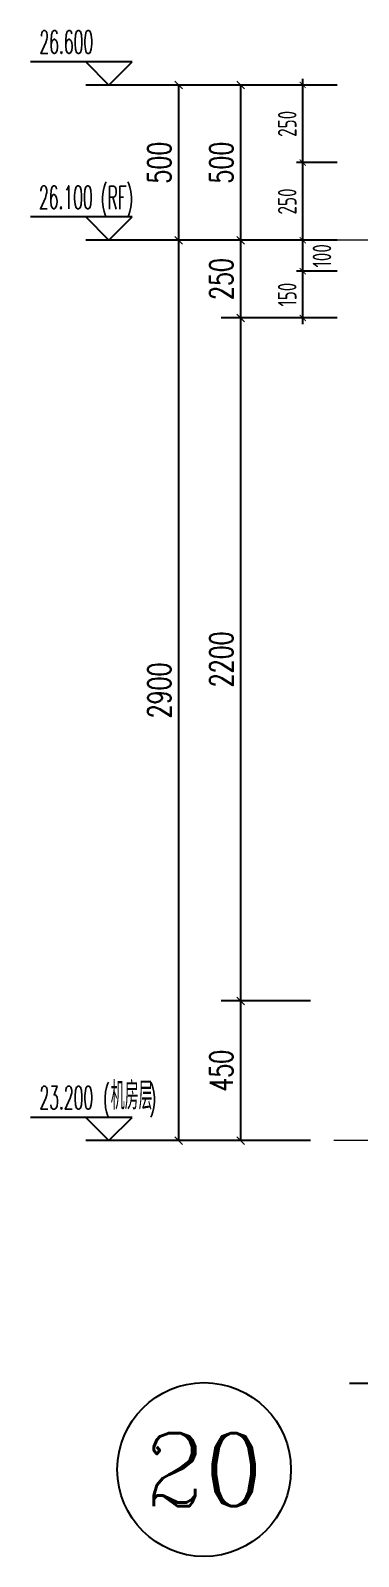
# Model space of a CAD drawing. Extents: x -668857 to 185752, y -270966 to 286822.
# Drawn here: x 159597 to 160655, y 133688 to 138603 of the extents above; entities that cross this region are included whole.
import ezdxf
from ezdxf.enums import TextEntityAlignment as Align

# ---------------------------------------------------------------- set-up
doc = ezdxf.new("R2010")
doc.units = 0
doc.header["$LTSCALE"] = 1000
doc.linetypes.add('DOTE', pattern=[2.42, 2, -0.2, 0.02, -0.2])
doc.layers.get('0').update_dxf_attribs({"linetype": 'CONTINUOUS'})
doc.layers.get('DEFPOINTS').update_dxf_attribs({"linetype": 'CONTINUOUS'})
for name, color, linetype in [('AXIS', 3, 'CONTINUOUS'), ('DIM', 2, 'CONTINUOUS'), ('DIM_ELEV', 3, 'CONTINUOUS'), ('DIM_SYMB', 3, 'CONTINUOUS'), ('PUB_DIM', 3, 'CONTINUOUS'), ('PUB_TEXT', 2, 'CONTINUOUS')]:
    doc.layers.add(name, color=color, linetype=linetype)
doc.layers.add('AXIS_TEXT', color=7, linetype='CONTINUOUS', lineweight=20)
doc.layers.add('DOTE', color=19, linetype='DOTE', lineweight=9)
doc.styles.add('_TCH_AXIS', font='COMPLEX', dxfattribs={"bigfont": 'GBCBIG'})
doc.styles.add('_TCH_DIM', font='SIMPLEX.shx', dxfattribs={"width": 0.7, "bigfont": 'GBCBIG.shx'})
doc.styles.add('_TCH_DIM_T3', font='SIMPLEX', dxfattribs={"width": 0.705882, "bigfont": 'GBCBIG'})
doc.styles.add('TSSD_DIMENSION', font='Tssdeng.shx', dxfattribs={"width": 0.7, "bigfont": 'tssdchn.shx'})
doc.dimstyles.new('_TCH_ARCH&&25', dxfattribs={"dimtxt": 74.375, "dimasz": 25, "dimexe": 62.5, "dimexo": 75, "dimgap": 25, "dimtad": 1, "dimdec": 0, "dimzin": 0, "dimdsep": 46, "dimtxsty": '_TCH_DIM_T3', "dimblk": 'ARCHTICK', "dimcen": 0.09, "dimclrt": 7, "dimazin": 0, "dimtfac": 1, "dimtdec": 0, "dimtix": 1, "dimtmove": 2, "dimatfit": 3, "dimldrblk": 'ARCHTICK', "dimfxl": 1, "dimtolj": 1, "dimtzin": 0, "dimarcsym": 0})
doc.dimstyles.new('TSSD_20_20', dxfattribs={"dimtxt": 60, "dimasz": 20, "dimexe": 20, "dimexo": 50, "dimgap": 20, "dimtad": 1, "dimdec": 0, "dimzin": 0, "dimdsep": 46, "dimtxsty": 'TSSD_DIMENSION', "dimblk": 'ARCHTICK', "dimblk1": 'ARCHTICK', "dimblk2": 'ARCHTICK', "dimcen": 0, "dimdle": 20, "dimclrt": 7, "dimadec": 0, "dimazin": 0, "dimtfac": 1, "dimtdec": 0, "dimtix": 1, "dimtmove": 2, "dimatfit": 3, "dimfxl": 1, "dimtolj": 1, "dimtzin": 0, "dimarcsym": 0})

# ---------------------------------------------------------------- blocks, each defined once
blk = doc.blocks.new('_ArchTick')
at = {"color": 0, "linetype": 'ByBlock', "const_width": 0.15}
blk.add_lwpolyline([(-0.5, -0.5), (0.5, 0.5)], dxfattribs=at)
blk = doc.blocks.new('*D2305')
at = {"layer": 'DEFPOINTS', "color": 0, "transparency": 16777216}
for p in [(160475.5, 138427.3), (160636.7, 138427.3), (160636.7, 138177.3)]:
    blk.add_point(p, dxfattribs=at)
at = {"layer": 'DIM', "color": 0, "lineweight": -2, "transparency": 16777216}
for p, q in [((160586.7, 138427.3), (160455.5, 138427.3)), ((160475.5, 138157.3), (160475.5, 138447.3)), ((160586.7, 138177.3), (160455.5, 138177.3))]:
    blk.add_line(p, q, dxfattribs=at)
at = {"layer": 'DIM', "color": 0, "lineweight": -2, "transparency": 16777216, "xscale": 20, "yscale": 20, "zscale": 20}
for p, rotation in [((160475.5, 138427.3), 90), ((160475.5, 138177.3), 270)]:
    blk.add_blockref('_ArchTick', p, dxfattribs=dict(at, rotation=rotation))
at = {"layer": 'DIM', "color": 7, "transparency": 16777216, "insert": (160425.5, 138302.3), "char_height": 60, "attachment_point": 5, "rotation": 90, "style": 'TSSD_DIMENSION'}
blk.add_mtext('\\A1;250', dxfattribs=at)
blk = doc.blocks.new('*D2306')
at = {"layer": 'DEFPOINTS', "color": 0, "transparency": 16777216}
for p in [(160475.5, 138177.3), (160636.7, 138177.3), (160636.7, 137927.3)]:
    blk.add_point(p, dxfattribs=at)
at = {"layer": 'DIM', "color": 0, "lineweight": -2, "transparency": 16777216}
for p, q in [((160586.7, 138177.3), (160455.5, 138177.3)), ((160475.5, 137907.3), (160475.5, 138197.3)), ((160586.7, 137927.3), (160455.5, 137927.3))]:
    blk.add_line(p, q, dxfattribs=at)
at = {"layer": 'DIM', "color": 0, "lineweight": -2, "transparency": 16777216, "xscale": 20, "yscale": 20, "zscale": 20}
for p, rotation in [((160475.5, 138177.3), 90), ((160475.5, 137927.3), 270)]:
    blk.add_blockref('_ArchTick', p, dxfattribs=dict(at, rotation=rotation))
at = {"layer": 'DIM', "color": 7, "transparency": 16777216, "insert": (160425.5, 138052.3), "char_height": 60, "attachment_point": 5, "rotation": 90, "style": 'TSSD_DIMENSION'}
blk.add_mtext('\\A1;250', dxfattribs=at)
blk = doc.blocks.new('*D2307')
at = {"layer": 'DEFPOINTS', "color": 0, "transparency": 16777216}
for p in [(160475.5, 137927.3), (160636.7, 137927.3), (160636.7, 137827.3)]:
    blk.add_point(p, dxfattribs=at)
at = {"layer": 'DIM', "color": 0, "lineweight": -2, "transparency": 16777216}
for p, q in [((160586.7, 137927.3), (160455.5, 137927.3)), ((160475.5, 137807.3), (160475.5, 137947.3)), ((160586.7, 137827.3), (160455.5, 137827.3))]:
    blk.add_line(p, q, dxfattribs=at)
at = {"layer": 'DIM', "color": 0, "lineweight": -2, "transparency": 16777216, "xscale": 20, "yscale": 20, "zscale": 20}
for p, rotation in [((160475.5, 137927.3), 90), ((160475.5, 137827.3), 270)]:
    blk.add_blockref('_ArchTick', p, dxfattribs=dict(at, rotation=rotation))
at = {"layer": 'DIM', "color": 7, "transparency": 16777216, "insert": (160537.5, 137877.3), "char_height": 60, "attachment_point": 5, "rotation": 90, "style": 'TSSD_DIMENSION'}
blk.add_mtext('\\A1;100', dxfattribs=at)
blk = doc.blocks.new('*D2308')
at = {"layer": 'DEFPOINTS', "color": 0, "transparency": 16777216}
for p in [(160475.5, 137827.3), (160636.7, 137827.3), (160636.7, 137677.3)]:
    blk.add_point(p, dxfattribs=at)
at = {"layer": 'DIM', "color": 0, "lineweight": -2, "transparency": 16777216}
for p, q in [((160586.7, 137827.3), (160455.5, 137827.3)), ((160475.5, 137657.3), (160475.5, 137847.3)), ((160586.7, 137677.3), (160455.5, 137677.3))]:
    blk.add_line(p, q, dxfattribs=at)
at = {"layer": 'DIM', "color": 0, "lineweight": -2, "transparency": 16777216, "xscale": 20, "yscale": 20, "zscale": 20}
for p, rotation in [((160475.5, 137827.3), 90), ((160475.5, 137677.3), 270)]:
    blk.add_blockref('_ArchTick', p, dxfattribs=dict(at, rotation=rotation))
at = {"layer": 'DIM', "color": 7, "transparency": 16777216, "insert": (160425.5, 137752.3), "char_height": 60, "attachment_point": 5, "rotation": 90, "style": 'TSSD_DIMENSION'}
blk.add_mtext('\\A1;150', dxfattribs=at)
blk = doc.blocks.new('*D2323')
at = {"layer": 'DEFPOINTS', "color": 0, "transparency": 16777216}
for p in [(160275.5, 135477.3), (160575.5, 135477.3), (160575.5, 135027.3)]:
    blk.add_point(p, dxfattribs=at)
at = {"layer": 'PUB_DIM', "color": 0, "lineweight": -2, "transparency": 16777216}
for p, q in [((160500.5, 135477.3), (160213, 135477.3)), ((160275.5, 135027.3), (160275.5, 135477.3)), ((160500.5, 135027.3), (160213, 135027.3))]:
    blk.add_line(p, q, dxfattribs=at)
at = {"layer": 'PUB_DIM', "color": 0, "lineweight": -2, "transparency": 16777216, "xscale": 25, "yscale": 25, "zscale": 25}
for p, rotation in [((160275.5, 135477.3), 90), ((160275.5, 135027.3), 270)]:
    blk.add_blockref('_ArchTick', p, dxfattribs=dict(at, rotation=rotation))
at = {"layer": 'PUB_DIM', "color": 7, "transparency": 16777216, "insert": (160213.3, 135252.3), "char_height": 74.38, "attachment_point": 5, "rotation": 90, "style": '_TCH_DIM_T3'}
blk.add_mtext('\\A1;450', dxfattribs=at)
blk = doc.blocks.new('*D2324')
at = {"layer": 'DEFPOINTS', "color": 0, "transparency": 16777216}
for p in [(160275.5, 137677.3), (160575.5, 137677.3), (160575.5, 135477.3)]:
    blk.add_point(p, dxfattribs=at)
at = {"layer": 'PUB_DIM', "color": 0, "lineweight": -2, "transparency": 16777216}
for p, q in [((160500.5, 137677.3), (160213, 137677.3)), ((160275.5, 135477.3), (160275.5, 137677.3)), ((160500.5, 135477.3), (160213, 135477.3))]:
    blk.add_line(p, q, dxfattribs=at)
at = {"layer": 'PUB_DIM', "color": 0, "lineweight": -2, "transparency": 16777216, "xscale": 25, "yscale": 25, "zscale": 25}
for p, rotation in [((160275.5, 137677.3), 90), ((160275.5, 135477.3), 270)]:
    blk.add_blockref('_ArchTick', p, dxfattribs=dict(at, rotation=rotation))
at = {"layer": 'PUB_DIM', "color": 7, "transparency": 16777216, "insert": (160213.3, 136577.3), "char_height": 74.38, "attachment_point": 5, "rotation": 90, "style": '_TCH_DIM_T3'}
blk.add_mtext('\\A1;2200', dxfattribs=at)
blk = doc.blocks.new('*D2325')
at = {"layer": 'DEFPOINTS', "color": 0, "transparency": 16777216}
for p in [(160275.5, 137927.3), (160575.5, 137927.3), (160575.5, 137677.3)]:
    blk.add_point(p, dxfattribs=at)
at = {"layer": 'PUB_DIM', "color": 0, "lineweight": -2, "transparency": 16777216}
for p, q in [((160500.5, 137927.3), (160213, 137927.3)), ((160275.5, 137677.3), (160275.5, 137927.3)), ((160500.5, 137677.3), (160213, 137677.3))]:
    blk.add_line(p, q, dxfattribs=at)
at = {"layer": 'PUB_DIM', "color": 0, "lineweight": -2, "transparency": 16777216, "xscale": 25, "yscale": 25, "zscale": 25}
for p, rotation in [((160275.5, 137927.3), 90), ((160275.5, 137677.3), 270)]:
    blk.add_blockref('_ArchTick', p, dxfattribs=dict(at, rotation=rotation))
at = {"layer": 'PUB_DIM', "color": 7, "transparency": 16777216, "insert": (160213.3, 137802.3), "char_height": 74.38, "attachment_point": 5, "rotation": 90, "style": '_TCH_DIM_T3'}
blk.add_mtext('\\A1;250', dxfattribs=at)
blk = doc.blocks.new('*D2326')
at = {"layer": 'DEFPOINTS', "color": 0, "transparency": 16777216}
for p in [(160275.5, 138427.3), (160575.5, 138427.3), (160575.5, 137927.3)]:
    blk.add_point(p, dxfattribs=at)
at = {"layer": 'PUB_DIM', "color": 0, "lineweight": -2, "transparency": 16777216}
for p, q in [((160500.5, 138427.3), (160213, 138427.3)), ((160275.5, 137927.3), (160275.5, 138427.3)), ((160500.5, 137927.3), (160213, 137927.3))]:
    blk.add_line(p, q, dxfattribs=at)
at = {"layer": 'PUB_DIM', "color": 0, "lineweight": -2, "transparency": 16777216, "xscale": 25, "yscale": 25, "zscale": 25}
for p, rotation in [((160275.5, 138427.3), 90), ((160275.5, 137927.3), 270)]:
    blk.add_blockref('_ArchTick', p, dxfattribs=dict(at, rotation=rotation))
at = {"layer": 'PUB_DIM', "color": 7, "transparency": 16777216, "insert": (160213.3, 138177.3), "char_height": 74.38, "attachment_point": 5, "rotation": 90, "style": '_TCH_DIM_T3'}
blk.add_mtext('\\A1;500', dxfattribs=at)
blk = doc.blocks.new('*D2327')
at = {"layer": 'DEFPOINTS', "color": 0, "transparency": 16777216}
for p in [(160075.5, 137927.3), (160575.5, 137927.3), (160575.5, 135027.3)]:
    blk.add_point(p, dxfattribs=at)
at = {"layer": 'PUB_DIM', "color": 0, "lineweight": -2, "transparency": 16777216}
for p, q in [((160500.5, 137927.3), (160013, 137927.3)), ((160075.5, 135027.3), (160075.5, 137927.3)), ((160500.5, 135027.3), (160013, 135027.3))]:
    blk.add_line(p, q, dxfattribs=at)
at = {"layer": 'PUB_DIM', "color": 0, "lineweight": -2, "transparency": 16777216, "xscale": 25, "yscale": 25, "zscale": 25}
for p, rotation in [((160075.5, 137927.3), 90), ((160075.5, 135027.3), 270)]:
    blk.add_blockref('_ArchTick', p, dxfattribs=dict(at, rotation=rotation))
at = {"layer": 'PUB_DIM', "color": 7, "transparency": 16777216, "insert": (160013.3, 136477.3), "char_height": 74.38, "attachment_point": 5, "rotation": 90, "style": '_TCH_DIM_T3'}
blk.add_mtext('\\A1;2900', dxfattribs=at)
blk = doc.blocks.new('*D2328')
at = {"layer": 'DEFPOINTS', "color": 0, "transparency": 16777216}
for p in [(160075.5, 138427.3), (160575.5, 138427.3), (160575.5, 137927.3)]:
    blk.add_point(p, dxfattribs=at)
at = {"layer": 'PUB_DIM', "color": 0, "lineweight": -2, "transparency": 16777216}
for p, q in [((160500.5, 138427.3), (160013, 138427.3)), ((160075.5, 137927.3), (160075.5, 138427.3)), ((160500.5, 137927.3), (160013, 137927.3))]:
    blk.add_line(p, q, dxfattribs=at)
at = {"layer": 'PUB_DIM', "color": 0, "lineweight": -2, "transparency": 16777216, "xscale": 25, "yscale": 25, "zscale": 25}
for p, rotation in [((160075.5, 138427.3), 90), ((160075.5, 137927.3), 270)]:
    blk.add_blockref('_ArchTick', p, dxfattribs=dict(at, rotation=rotation))
at = {"layer": 'PUB_DIM', "color": 7, "transparency": 16777216, "insert": (160013.3, 138177.3), "char_height": 74.38, "attachment_point": 5, "rotation": 90, "style": '_TCH_DIM_T3'}
blk.add_mtext('\\A1;500', dxfattribs=at)

msp = doc.modelspace()

# ---------------------------------------------------------------- linework, layer by layer
at = {"layer": 'AXIS', "color": 6}
msp.add_circle((160157.5, 133967.93), 280, dxfattribs=at)
at = {"layer": 'DIM_ELEV'}
for p, q in [((159925.48, 138502.3), (159597.48, 138502.3)), ((159850.48, 138427.3), (159775.48, 138502.3)), ((159850.48, 138427.3), (159925.48, 138502.3)), ((160275.48, 138427.3), (159775.48, 138427.3)), ((159925.48, 138002.3), (159597.48, 138002.3)), ((159850.48, 137927.3), (159775.48, 138002.3)), ((159850.48, 137927.3), (159925.48, 138002.3)), ((160275.48, 137927.3), (159775.48, 137927.3)), ((159925.48, 135102.3), (159597.48, 135102.3)), ((159850.48, 135027.3), (159775.48, 135102.3)), ((159850.48, 135027.3), (159925.48, 135102.3)), ((160275.48, 135027.3), (159775.48, 135027.3))]:
    msp.add_line(p, q, dxfattribs=at)
at = {"layer": 'DIM_SYMB'}
msp.add_lwpolyline([(160626.67, 134246.54), (161997.68, 134246.54), (162016.79, 134299.04), (162035.31, 134194.04), (162053.93, 134246.54), (163424.95, 134246.54)], dxfattribs=at)
at = {"layer": 'DOTE', "color": 1, "linetype": 'DOTE', "ltscale": 0.2}
for p, q in [((163324.95, 137927.3), (160575.48, 137927.3)), ((163324.95, 135027.3), (160575.48, 135027.3))]:
    msp.add_line(p, q, dxfattribs=at)

# ---------------------------------------------------------------- texts
at = {"layer": 'AXIS_TEXT', "color": 6, "style": '_TCH_AXIS'}
msp.add_text('20', height=235.421, dxfattribs=at).set_placement((159966.92, 133850.22), (160348.07, 133850.22), align=Align.FIT)
at = {"layer": 'PUB_TEXT', "style": '_TCH_DIM'}
for s, height, width, p in [('26.600', 74.375, 0.494118, (159626.38, 138528.55)), ('(RF)', 74.375, 0.494118, (159823.73, 138027.33)), ('26.100', 74.375, 0.494118, (159624.98, 138028.55)), ('(', 74.38, 0.494118, (159831.78, 135127.33)), ('机房层', 89.362, 0.7, (159856.28, 135127.33)), (')', 74.38, 0.494118, (159981.38, 135127.33)), ('23.200', 74.375, 0.494118, (159626.38, 135128.55))]:
    msp.add_text(s, height=height, dxfattribs=dict(at, width=width)).set_placement(p)

# ---------------------------------------------------------------- dimensions: what is measured, and where the dimension line sits
at = {"layer": 'DIM'}
for p1, p2, picture, middle in [((160636.74, 138177.3), (160636.74, 138427.3), '*D2305', (160425.48, 138302.3)), ((160636.74, 137927.3), (160636.74, 138177.3), '*D2306', (160425.48, 138052.3)), ((160636.74, 137677.3), (160636.74, 137827.3), '*D2308', (160425.48, 137752.3))]:
    dim = msp.add_aligned_dim(p1=p1, p2=p2, distance=161.26, dimstyle='TSSD_20_20', dxfattribs=at)
    dim.commit()
    dim.dimension.update_dxf_attribs({"geometry": picture, "text_midpoint": middle})
dim = msp.add_linear_dim(base=(160475.48, 137927.3), p1=(160636.74, 137827.3), p2=(160636.74, 137927.3), angle=90, dimstyle='TSSD_20_20', dxfattribs=at)
dim.commit()
dim.dimension.update_dxf_attribs({"geometry": '*D2307', "text_midpoint": (160537.46, 137877.3), "dimtype": 161})
at = {"layer": 'PUB_DIM'}
for p1, p2, distance, picture, middle in [((160575.48, 137927.3), (160575.48, 138427.3), 500, '*D2328', (160013.29, 138177.3)), ((160575.48, 137927.3), (160575.48, 138427.3), 300, '*D2326', (160213.29, 138177.3)), ((160575.48, 135027.3), (160575.48, 137927.3), 500, '*D2327', (160013.29, 136477.3)), ((160575.48, 137677.3), (160575.48, 137927.3), 300, '*D2325', (160213.29, 137802.3)), ((160575.48, 135477.3), (160575.48, 137677.3), 300, '*D2324', (160213.29, 136577.3)), ((160575.48, 135027.3), (160575.48, 135477.3), 300, '*D2323', (160213.29, 135252.3))]:
    dim = msp.add_aligned_dim(p1=p1, p2=p2, distance=distance, dimstyle='_TCH_ARCH&&25', dxfattribs=at)
    dim.commit()
    dim.dimension.update_dxf_attribs({"geometry": picture, "text_midpoint": middle})

doc.saveas('drawing.dxf')
